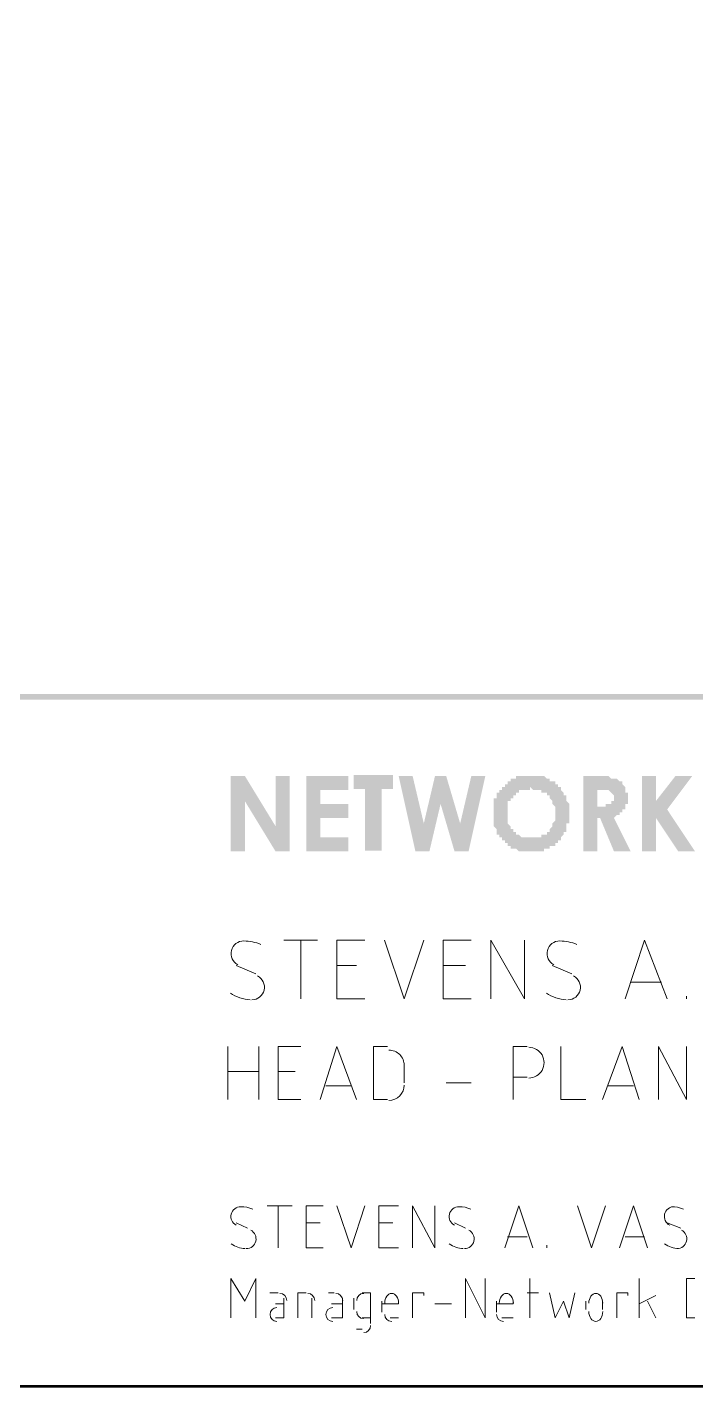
# Model space of a CAD drawing. Header units: millimetres. Extents: x 3.6 to 37.8, y 0.6 to 28.7.
# Drawn here: x 5.146 to 6.143, y 0.594 to 2.621 of the extents above; entities that cross this region are included whole.
import ezdxf

# ---------------------------------------------------------------- set-up
doc = ezdxf.new("R2010")
doc.units = ezdxf.units.MM
doc.layers.add('PDF_a1$logo$mngr$FRAME-TB', color=172, linetype='Continuous', true_color=0x0000dd)
doc.layers.add('PDF_FRAME-TB', color=7, linetype='Continuous')

msp = doc.modelspace()

# ---------------------------------------------------------------- hatches: boundary and pattern name
at = {"layer": 'PDF_FRAME-TB', "true_color": 0x808080, "transparency": 33554559}
for points in [[(5.4498, 1.5059), (5.4707, 1.5059), (5.5165, 1.4309), (5.5165, 1.5059), (5.5373, 1.5059), (5.5373, 1.3934), (5.5165, 1.3934), (5.4707, 1.4684), (5.4707, 1.3934), (5.4498, 1.3934)], [(5.5624, 1.5059), (5.6249, 1.5059), (5.6249, 1.4851), (5.5832, 1.4851), (5.5832, 1.4642), (5.6249, 1.4642), (5.6249, 1.4434), (5.5832, 1.4434), (5.5832, 1.4142), (5.6249, 1.4142), (5.6249, 1.3934), (5.5624, 1.3934)], [(5.633, 1.507), (5.6914, 1.507), (5.6914, 1.4862), (5.6747, 1.4862), (5.6747, 1.3945), (5.6497, 1.3945), (5.6497, 1.4862), (5.633, 1.4862)], [(5.6999, 1.5059), (5.7207, 1.5059), (5.7374, 1.435), (5.7541, 1.5059), (5.7707, 1.5059), (5.7916, 1.435), (5.8082, 1.5059), (5.8291, 1.5059), (5.8041, 1.3934), (5.7832, 1.3934), (5.7624, 1.4642), (5.7457, 1.3934), (5.7249, 1.3934)], [(6.0625, 1.5059), (6.0833, 1.5059), (6.0833, 1.4684), (6.1125, 1.5059), (6.1375, 1.5059), (6.1, 1.4559), (6.1416, 1.3934), (6.1166, 1.3934), (6.0833, 1.4434), (6.0833, 1.3934), (6.0625, 1.3934)]]:
    msp.add_hatch(color=8, dxfattribs=at).paths.add_polyline_path(points)
h = msp.add_hatch(color=8, dxfattribs=at)
h.paths.add_polyline_path([(5.8958, 1.5059), (5.8999, 1.5059), (5.8999, 1.5059), (5.8999, 1.5059), (5.9041, 1.5059), (5.9041, 1.5059), (5.9083, 1.5059), (5.9083, 1.5059), (5.9083, 1.5059), (5.9124, 1.5059), (5.9124, 1.5059), (5.9124, 1.5059), (5.9166, 1.5059), (5.9166, 1.5059), (5.9166, 1.5059), (5.9208, 1.5017), (5.9208, 1.5017), (5.9208, 1.5017), (5.9249, 1.5017), (5.9249, 1.5017), (5.9249, 1.5017), (5.9249, 1.4976), (5.9291, 1.4976), (5.9291, 1.4976), (5.9291, 1.4976), (5.9333, 1.4976), (5.9333, 1.4934), (5.9333, 1.4934), (5.9333, 1.4934), (5.9374, 1.4934), (5.9374, 1.4892), (5.9374, 1.4892), (5.9374, 1.4892), (5.9416, 1.4892), (5.9416, 1.4851), (5.9416, 1.4851), (5.9416, 1.4851), (5.9458, 1.4809), (5.9458, 1.4809), (5.9458, 1.4809), (5.9458, 1.4809), (5.9458, 1.4767), (5.9458, 1.4767), (5.9499, 1.4767), (5.9499, 1.4726), (5.9499, 1.4726), (5.9499, 1.4726), (5.9499, 1.4684), (5.9499, 1.4684), (5.9499, 1.4684), (5.9541, 1.4642), (5.9541, 1.4642), (5.9541, 1.4642), (5.9541, 1.4601), (5.9541, 1.4601), (5.9541, 1.4601), (5.9541, 1.4559), (5.9541, 1.4559), (5.9541, 1.4517), (5.9541, 1.4517), (5.9541, 1.4517), (5.9541, 1.4475), (5.9541, 1.4475), (5.9541, 1.4475), (5.9541, 1.4434), (5.9541, 1.4434), (5.9541, 1.4434), (5.9541, 1.4392), (5.9541, 1.4392), (5.9541, 1.4392), (5.9541, 1.435), (5.9541, 1.435), (5.9499, 1.435), (5.9499, 1.4309), (5.9499, 1.4309), (5.9499, 1.4267), (5.9499, 1.4267), (5.9499, 1.4267), (5.9499, 1.4267), (5.9499, 1.4225), (5.9458, 1.4225), (5.9458, 1.4225), (5.9458, 1.4184), (5.9458, 1.4184), (5.9458, 1.4184), (5.9416, 1.4142), (5.9416, 1.4142), (5.9416, 1.4142), (5.9416, 1.4142), (5.9416, 1.41), (5.9374, 1.41), (5.9374, 1.41), (5.9374, 1.41), (5.9374, 1.4059), (5.9333, 1.4059), (5.9333, 1.4059), (5.9333, 1.4059), (5.9333, 1.4017), (5.9291, 1.4017), (5.9291, 1.4017), (5.9291, 1.4017), (5.9249, 1.4017), (5.9249, 1.3975), (5.9249, 1.3975), (5.9249, 1.3975), (5.9208, 1.3975), (5.9208, 1.3975), (5.9208, 1.3975), (5.9166, 1.3975), (5.9166, 1.3934), (5.9166, 1.3934), (5.9124, 1.3934), (5.9124, 1.3934), (5.9124, 1.3934), (5.9083, 1.3934), (5.9083, 1.3934), (5.9083, 1.3934), (5.9041, 1.3934), (5.9041, 1.3934), (5.8999, 1.3934), (5.8999, 1.3934), (5.8999, 1.3934), (5.8958, 1.3934), (5.8958, 1.3934), (5.8958, 1.3934), (5.8916, 1.3934), (5.8916, 1.3934), (5.8874, 1.3934), (5.8874, 1.3934), (5.8874, 1.3934), (5.8833, 1.3934), (5.8833, 1.3934), (5.8833, 1.3934), (5.8791, 1.3934), (5.8791, 1.3934), (5.8791, 1.3934), (5.8749, 1.3975), (5.8749, 1.3975), (5.8749, 1.3975), (5.8708, 1.3975), (5.8708, 1.3975), (5.8708, 1.3975), (5.8666, 1.3975), (5.8666, 1.4017), (5.8666, 1.4017), (5.8666, 1.4017), (5.8624, 1.4017), (5.8624, 1.4017), (5.8624, 1.4059), (5.8583, 1.4059), (5.8583, 1.4059), (5.8583, 1.4059), (5.8583, 1.41), (5.8541, 1.41), (5.8541, 1.41), (5.8541, 1.41), (5.8541, 1.4142), (5.8499, 1.4142), (5.8499, 1.4142), (5.8499, 1.4184), (5.8499, 1.4184), (5.8499, 1.4184), (5.8458, 1.4184), (5.8458, 1.4225), (5.8458, 1.4225), (5.8458, 1.4225), (5.8458, 1.4267), (5.8458, 1.4267), (5.8458, 1.4267), (5.8416, 1.4309), (5.8416, 1.4309), (5.8416, 1.4309), (5.8416, 1.435), (5.8416, 1.435), (5.8416, 1.435), (5.8416, 1.4392), (5.8416, 1.4392), (5.8416, 1.4392), (5.8416, 1.4434), (5.8416, 1.4434), (5.8416, 1.4434), (5.8416, 1.4475), (5.8416, 1.4475), (5.8416, 1.4517), (5.8416, 1.4517), (5.8416, 1.4517), (5.8416, 1.4559), (5.8416, 1.4559), (5.8416, 1.4559), (5.8416, 1.4601), (5.8416, 1.4601), (5.8416, 1.4642), (5.8416, 1.4642), (5.8416, 1.4642), (5.8416, 1.4684), (5.8416, 1.4684), (5.8416, 1.4684), (5.8416, 1.4726), (5.8458, 1.4726), (5.8458, 1.4726), (5.8458, 1.4767), (5.8458, 1.4767), (5.8458, 1.4767), (5.8458, 1.4809), (5.8499, 1.4809), (5.8499, 1.4809), (5.8499, 1.4809), (5.8499, 1.4851), (5.8499, 1.4851), (5.8541, 1.4851), (5.8541, 1.4892), (5.8541, 1.4892), (5.8541, 1.4892), (5.8583, 1.4892), (5.8583, 1.4934), (5.8583, 1.4934), (5.8583, 1.4934), (5.8624, 1.4934), (5.8624, 1.4976), (5.8624, 1.4976), (5.8666, 1.4976), (5.8666, 1.4976), (5.8666, 1.4976), (5.8666, 1.5017), (5.8708, 1.5017), (5.8708, 1.5017), (5.8708, 1.5017), (5.8749, 1.5017), (5.8749, 1.5017), (5.8749, 1.5059), (5.8791, 1.5059), (5.8791, 1.5059), (5.8791, 1.5059), (5.8833, 1.5059), (5.8833, 1.5059), (5.8833, 1.5059), (5.8874, 1.5059), (5.8874, 1.5059), (5.8916, 1.5059), (5.8916, 1.5059), (5.8916, 1.5059), (5.8958, 1.5059), (5.8958, 1.5059), (5.8958, 1.5059)], flags=0)
h.paths.add_polyline_path([(5.8958, 1.4892), (5.8958, 1.4851), (5.8958, 1.4851), (5.8916, 1.4851), (5.8916, 1.4851), (5.8874, 1.4851), (5.8874, 1.4851), (5.8874, 1.4851), (5.8833, 1.4851), (5.8833, 1.4851), (5.8833, 1.4851), (5.8791, 1.4851), (5.8791, 1.4851), (5.8791, 1.4809), (5.8791, 1.4809), (5.8749, 1.4809), (5.8749, 1.4809), (5.8749, 1.4767), (5.8708, 1.4767), (5.8708, 1.4767), (5.8708, 1.4767), (5.8708, 1.4767), (5.8708, 1.4726), (5.8666, 1.4726), (5.8666, 1.4726), (5.8666, 1.4726), (5.8666, 1.4684), (5.8666, 1.4684), (5.8624, 1.4684), (5.8624, 1.4642), (5.8624, 1.4642), (5.8624, 1.4642), (5.8624, 1.4601), (5.8624, 1.4601), (5.8624, 1.4601), (5.8624, 1.4559), (5.8624, 1.4559), (5.8624, 1.4559), (5.8624, 1.4517), (5.8624, 1.4517), (5.8624, 1.4475), (5.8624, 1.4475), (5.8624, 1.4475), (5.8624, 1.4434), (5.8624, 1.4434), (5.8624, 1.4434), (5.8624, 1.4392), (5.8624, 1.4392), (5.8624, 1.4392), (5.8624, 1.435), (5.8624, 1.435), (5.8624, 1.435), (5.8666, 1.4309), (5.8666, 1.4309), (5.8666, 1.4309), (5.8666, 1.4267), (5.8666, 1.4267), (5.8666, 1.4267), (5.8708, 1.4267), (5.8708, 1.4225), (5.8708, 1.4225), (5.8708, 1.4225), (5.8749, 1.4225), (5.8749, 1.4225), (5.8749, 1.4184), (5.8749, 1.4184), (5.8791, 1.4184), (5.8791, 1.4184), (5.8791, 1.4184), (5.8833, 1.4142), (5.8833, 1.4142), (5.8833, 1.4142), (5.8874, 1.4142), (5.8874, 1.4142), (5.8874, 1.4142), (5.8916, 1.4142), (5.8916, 1.4142), (5.8916, 1.4142), (5.8958, 1.4142), (5.8958, 1.4142), (5.8958, 1.4142), (5.8999, 1.4142), (5.8999, 1.4142), (5.8999, 1.4142), (5.9041, 1.4142), (5.9041, 1.4142), (5.9083, 1.4142), (5.9083, 1.4142), (5.9083, 1.4142), (5.9124, 1.4142), (5.9124, 1.4142), (5.9124, 1.4142), (5.9124, 1.4184), (5.9166, 1.4184), (5.9166, 1.4184), (5.9166, 1.4184), (5.9208, 1.4184), (5.9208, 1.4225), (5.9208, 1.4225), (5.9208, 1.4225), (5.9249, 1.4225), (5.9249, 1.4267), (5.9249, 1.4267), (5.9249, 1.4267), (5.9291, 1.4309), (5.9291, 1.4309), (5.9291, 1.4309), (5.9291, 1.4309), (5.9291, 1.435), (5.9291, 1.435), (5.9291, 1.435), (5.9333, 1.4392), (5.9333, 1.4392), (5.9333, 1.4392), (5.9333, 1.4434), (5.9333, 1.4434), (5.9333, 1.4475), (5.9333, 1.4475), (5.9333, 1.4475), (5.9333, 1.4517), (5.9333, 1.4517), (5.9333, 1.4517), (5.9333, 1.4559), (5.9333, 1.4559), (5.9333, 1.4559), (5.9333, 1.4601), (5.9333, 1.4601), (5.9333, 1.4601), (5.9291, 1.4642), (5.9291, 1.4642), (5.9291, 1.4642), (5.9291, 1.4684), (5.9291, 1.4684), (5.9291, 1.4684), (5.9249, 1.4726), (5.9249, 1.4726), (5.9249, 1.4726), (5.9249, 1.4726), (5.9249, 1.4767), (5.9208, 1.4767), (5.9208, 1.4767), (5.9208, 1.4767), (5.9208, 1.4809), (5.9166, 1.4809), (5.9166, 1.4809), (5.9166, 1.4809), (5.9124, 1.4809), (5.9124, 1.4851), (5.9124, 1.4851), (5.9083, 1.4851), (5.9083, 1.4851), (5.9083, 1.4851), (5.9041, 1.4851), (5.9041, 1.4851), (5.9041, 1.4851), (5.8999, 1.4851), (5.8999, 1.4851), (5.8999, 1.4851), (5.8958, 1.4892), (5.8958, 1.4892)], flags=0)
h = msp.add_hatch(color=8, dxfattribs=at)
h.paths.add_polyline_path([(5.9749, 1.5059), (5.9958, 1.5059), (6, 1.5059), (6, 1.5059), (6.0041, 1.5059), (6.0041, 1.5059), (6.0083, 1.5059), (6.0083, 1.5059), (6.0125, 1.5059), (6.0125, 1.5059), (6.0125, 1.5059), (6.0166, 1.5017), (6.0166, 1.5017), (6.0166, 1.5017), (6.0208, 1.5017), (6.0208, 1.5017), (6.0208, 1.5017), (6.0208, 1.5017), (6.025, 1.5017), (6.025, 1.5017), (6.025, 1.5017), (6.025, 1.5017), (6.0291, 1.4976), (6.0291, 1.4976), (6.0291, 1.4976), (6.0291, 1.4976), (6.0333, 1.4976), (6.0333, 1.4934), (6.0333, 1.4934), (6.0333, 1.4934), (6.0375, 1.4892), (6.0375, 1.4892), (6.0375, 1.4892), (6.0375, 1.4892), (6.0375, 1.4851), (6.0375, 1.4851), (6.0375, 1.4851), (6.0375, 1.4809), (6.0416, 1.4809), (6.0416, 1.4809), (6.0416, 1.4767), (6.0416, 1.4767), (6.0416, 1.4767), (6.0416, 1.4726), (6.0416, 1.4726), (6.0416, 1.4726), (6.0416, 1.4684), (6.0416, 1.4684), (6.0416, 1.4684), (6.0416, 1.4642), (6.0375, 1.4642), (6.0375, 1.4601), (6.0375, 1.4601), (6.0375, 1.4601), (6.0375, 1.4601), (6.0375, 1.4559), (6.0375, 1.4559), (6.0333, 1.4559), (6.0333, 1.4517), (6.0333, 1.4517), (6.0333, 1.4517), (6.0333, 1.4517), (6.0291, 1.4517), (6.0291, 1.4475), (6.0291, 1.4475), (6.025, 1.4475), (6.025, 1.4475), (6.025, 1.4475), (6.0208, 1.4434), (6.0208, 1.4434), (6.0208, 1.4434), (6.0458, 1.3934), (6.0208, 1.3934), (6, 1.4434), (5.9958, 1.4434), (5.9958, 1.3934), (5.9749, 1.3934)], flags=0)
h.paths.add_polyline_path([(5.9958, 1.4601), (6.0041, 1.4601), (6.0041, 1.4601), (6.0083, 1.4601), (6.0083, 1.4642), (6.0083, 1.4642), (6.0125, 1.4642), (6.0125, 1.4642), (6.0125, 1.4642), (6.0166, 1.4642), (6.0166, 1.4642), (6.0166, 1.4642), (6.0166, 1.4642), (6.0166, 1.4684), (6.0208, 1.4684), (6.0208, 1.4684), (6.0208, 1.4684), (6.0208, 1.4726), (6.0208, 1.4726), (6.0208, 1.4767), (6.0208, 1.4767), (6.0208, 1.4767), (6.0166, 1.4809), (6.0166, 1.4809), (6.0166, 1.4809), (6.0166, 1.4809), (6.0166, 1.4809), (6.0125, 1.4851), (6.0125, 1.4851), (6.0125, 1.4851), (6.0125, 1.4851), (6.0083, 1.4851), (6.0083, 1.4851), (6.0083, 1.4851), (6.0041, 1.4851), (6.0041, 1.4851), (6, 1.4851), (5.9958, 1.4851)], flags=0)

# ---------------------------------------------------------------- linework, layer by layer
at = {"layer": 'PDF_a1$logo$mngr$FRAME-TB', "color": 7, "lineweight": 9}
for points in [[(5.4825, 0.8606, 0.094476), (5.4648, 0.8641, 0.787414), (5.4578, 0.8365)], [(5.8075, 0.8606, 0.094476), (5.7899, 0.8641, 0.787414), (5.7829, 0.8365)]]:
    msp.add_lwpolyline(points, format="xyb", dxfattribs=at)
for points in [[(5.5039, 0.8652), (5.5414, 0.8652)], [(5.5205, 0.8027), (5.5205, 0.8652)], [(5.5872, 0.8027), (5.5622, 0.8027), (5.5622, 0.8652), (5.5872, 0.8652)], [(5.608, 0.8652), (5.6289, 0.8027), (5.6497, 0.8652)], [(5.6997, 0.8027), (5.6706, 0.8027), (5.6706, 0.8652), (5.6997, 0.8652)], [(5.7206, 0.8027), (5.7206, 0.8652), (5.7539, 0.8027), (5.7539, 0.8652)], [(5.8581, 0.8027), (5.8789, 0.8652), (5.8998, 0.8027)], [(5.9664, 0.8652), (5.9873, 0.8027), (6.0081, 0.8652)], [(6.029, 0.8027), (6.0498, 0.8652), (6.0706, 0.8027)], [(5.458, 0.8402), (5.4747, 0.8319)], [(5.583, 0.8402), (5.5622, 0.8402)], [(5.6914, 0.8402), (5.6706, 0.8402)], [(5.7831, 0.8402), (5.7997, 0.8319)], [(6.0998, 0.8402), (6.1206, 0.8319)], [(5.8914, 0.8194), (5.8623, 0.8194)], [(6.0665, 0.8194), (6.0373, 0.8194)], [(5.9206, 0.8027), (5.9206, 0.8069)], [(5.4497, 0.6985), (5.4497, 0.7569), (5.4705, 0.7235), (5.4872, 0.7569), (5.4872, 0.6985)], [(5.7997, 0.6985), (5.7997, 0.7569), (5.8289, 0.6985), (5.8289, 0.7569)], [(5.8956, 0.6985), (5.8956, 0.7569)], [(6.0581, 0.6985), (6.0581, 0.7569)], [(6.1415, 0.7569), (6.129, 0.7569), (6.129, 0.6985), (6.1415, 0.6985)], [(5.508, 0.736), (5.5205, 0.736)], [(5.5497, 0.6985), (5.5497, 0.736), (5.5622, 0.736)], [(5.5955, 0.736), (5.6039, 0.736)], [(5.6581, 0.6902), (5.6581, 0.736), (5.6455, 0.736)], [(5.7206, 0.6985), (5.7206, 0.736), (5.7372, 0.736), (5.7372, 0.7319)], [(5.8914, 0.736), (5.9081, 0.736)], [(5.9248, 0.736), (5.9331, 0.6985), (5.9456, 0.7235), (5.9539, 0.6985), (5.9623, 0.736)], [(6.0248, 0.6985), (6.0248, 0.736), (6.0415, 0.736), (6.0415, 0.7319)], [(6.0831, 0.7319), (6.0581, 0.7194)], [(5.5289, 0.7277), (5.5289, 0.6985), (5.5164, 0.6985)], [(5.5164, 0.7194), (5.5289, 0.7194)], [(5.5705, 0.7277), (5.5705, 0.6985)], [(5.6164, 0.7277), (5.6164, 0.6985), (5.5997, 0.6985)], [(5.5997, 0.7194), (5.6164, 0.7194)], [(5.633, 0.7277), (5.633, 0.711)], [(5.6747, 0.7069), (5.6747, 0.7235)], [(5.6997, 0.7235), (5.6997, 0.7194), (5.6747, 0.7194)], [(5.7539, 0.7194), (5.7789, 0.7194)], [(5.8456, 0.7069), (5.8456, 0.7235)], [(5.8706, 0.7235), (5.8706, 0.7194), (5.8456, 0.7194)], [(5.9789, 0.711), (5.9789, 0.7235)], [(6.0039, 0.7235), (6.0039, 0.711)], [(6.0706, 0.7235), (6.0831, 0.6985)], [(5.6455, 0.6985), (5.6581, 0.6985)], [(5.6997, 0.6985), (5.6872, 0.6985)], [(5.8706, 0.6985), (5.8539, 0.6985)], [(5.6372, 0.6818), (5.6455, 0.6818)]]:
    msp.add_lwpolyline(points, dxfattribs=at)
for centre, radius, start, end in [((6.1104, 0.8495), 0.0146, 90.2416, 243.1111), ((6.1062, 0.8162), 0.0479, 67.8955, 89.4837), ((5.4728, 0.8162), 0.0146, 270.2416, 63.1111), ((5.7978, 0.8162), 0.0146, 270.2416, 63.1111), ((6.1146, 0.8162), 0.0146, 270.2416, 63.1111), ((5.4728, 0.8412), 0.0396, 235.4314, 267.6984), ((5.7978, 0.8412), 0.0396, 235.4314, 267.6984), ((6.1187, 0.8412), 0.0396, 235.4314, 267.6984), ((5.5228, 0.7245), 0.0104, 0, 89.9999), ((5.5644, 0.7245), 0.0104, 0, 89.9999), ((5.6061, 0.7245), 0.0104, 0, 89.9999), ((5.6478, 0.7245), 0.0104, 90.0001, 179.9999), ((5.5186, 0.7036), 0.0104, 90.0001, 269.9999), ((5.6019, 0.7036), 0.0104, 90.0001, 269.9999), ((5.6478, 0.7078), 0.0104, 180.0001, 269.9999), ((5.6895, 0.7036), 0.0104, 180.0001, 269.9999), ((5.8562, 0.7036), 0.0104, 180.0001, 269.9999), ((5.6478, 0.687), 0.0104, 270.0001, 359.9999)]:
    msp.add_arc(centre, radius, start, end, dxfattribs=at)
for points in [[(5.6895, 0.7349), (5.6837, 0.7349), (5.6791, 0.7284), (5.6791, 0.7203)], [(5.6999, 0.7203), (5.6999, 0.7284), (5.6952, 0.7349), (5.6895, 0.7349)], [(5.8603, 0.7349), (5.8546, 0.7349), (5.8499, 0.7284), (5.8499, 0.7203)], [(5.8708, 0.7203), (5.8708, 0.7284), (5.8661, 0.7349), (5.8603, 0.7349)], [(5.9937, 0.7349), (5.9879, 0.7349), (5.9833, 0.7284), (5.9833, 0.7203)], [(6.0041, 0.7203), (6.0041, 0.7284), (5.9995, 0.7349), (5.9937, 0.7349)], [(5.9833, 0.7078), (5.9833, 0.6997), (5.9879, 0.6932), (5.9937, 0.6932)], [(5.9937, 0.6932), (5.9995, 0.6932), (6.0041, 0.6997), (6.0041, 0.7078)]]:
    msp.add_open_spline(points, degree=3, dxfattribs=at)
at = {"layer": 'PDF_FRAME-TB', "lineweight": 0, "const_width": 0.00417}
msp.add_lwpolyline([(37.7493, 28.6849), (37.7493, 0.5964), (3.5639, 0.5964), (3.5639, 28.6849)], close=True, dxfattribs=at)
at = {"layer": 'PDF_FRAME-TB', "lineweight": 9}
for points in [[(5.4945, 1.2549, 0.094476), (5.4692, 1.26, 0.787412), (5.4601, 1.2245)], [(5.9654, 1.2549, 0.094476), (5.9401, 1.26, 0.787412), (5.931, 1.2245)]]:
    msp.add_lwpolyline(points, format="xyb", dxfattribs=at)
for points in [[(5.5289, 1.2611), (5.5789, 1.2611)], [(5.5539, 1.1736), (5.5539, 1.2611)], [(5.6497, 1.1736), (5.608, 1.1736), (5.608, 1.2611), (5.6497, 1.2611)], [(5.6789, 1.2611), (5.7081, 1.1736), (5.7372, 1.2611)], [(5.8081, 1.1736), (5.7664, 1.1736), (5.7664, 1.2611), (5.8081, 1.2611)], [(5.8373, 1.1736), (5.8373, 1.2611), (5.8873, 1.1736), (5.8873, 1.2611)], [(6.0373, 1.1736), (6.0665, 1.2611), (6.0998, 1.1736)], [(5.458, 1.2236), (5.4872, 1.2111)], [(5.6372, 1.2236), (5.608, 1.2236)], [(5.7997, 1.2236), (5.7664, 1.2236)], [(5.9289, 1.2236), (5.9581, 1.2111)], [(6.0915, 1.1986), (6.0456, 1.1986)], [(6.129, 1.1736), (6.129, 1.1778)], [(5.4455, 1.0236), (5.4455, 1.1028)], [(5.4914, 1.1028), (5.4914, 1.0236)], [(5.5539, 1.0236), (5.5205, 1.0236), (5.5205, 1.1028), (5.5539, 1.1028)], [(5.583, 1.0236), (5.608, 1.1028), (5.6372, 1.0236)], [(5.6831, 1.1028), (5.6622, 1.1028), (5.6622, 1.0236), (5.6831, 1.0236)], [(5.8706, 1.0236), (5.8706, 1.1028), (5.8914, 1.1028)], [(5.9414, 1.1028), (5.9414, 1.0236), (5.9789, 1.0236)], [(6.0039, 1.0236), (6.0331, 1.1028), (6.0581, 1.0236)], [(6.0873, 1.0236), (6.0873, 1.1028), (6.129, 1.0236), (6.129, 1.1028)], [(5.7081, 1.0486), (5.7081, 1.0778)], [(5.4455, 1.0653), (5.4914, 1.0653)], [(5.5455, 1.0653), (5.5205, 1.0653)], [(5.8914, 1.0569), (5.8706, 1.0569)], [(5.6289, 1.0444), (5.5914, 1.0444)], [(5.7706, 1.0486), (5.8081, 1.0486)], [(6.0498, 1.0444), (6.0123, 1.0444)]]:
    msp.add_lwpolyline(points, dxfattribs=at)
for centre, radius, start, end in [((5.4811, 1.1912), 0.0188, 270.2417, 63.111), ((5.952, 1.1912), 0.0188, 270.2417, 63.111), ((5.4811, 1.2287), 0.0563, 235.4316, 267.6984), ((5.952, 1.2287), 0.0563, 235.4316, 267.6984), ((5.6853, 1.0745), 0.0229, 0, 90.0001), ((5.8937, 1.0787), 0.0229, 269.9999, 90.0001), ((5.6853, 1.0454), 0.0229, 269.9999, 359.9999)]:
    msp.add_arc(centre, radius, start, end, dxfattribs=at)
at = {"layer": 'PDF_FRAME-TB', "transparency": 33554559}
for points in [[(37.7514, 1.6195), (37.7514, 1.6279), (3.5618, 1.6195)], [(37.7514, 1.6279), (3.5618, 1.6195), (3.5618, 1.6279)]]:
    msp.add_solid(points, dxfattribs=at)

doc.saveas('drawing.dxf')
